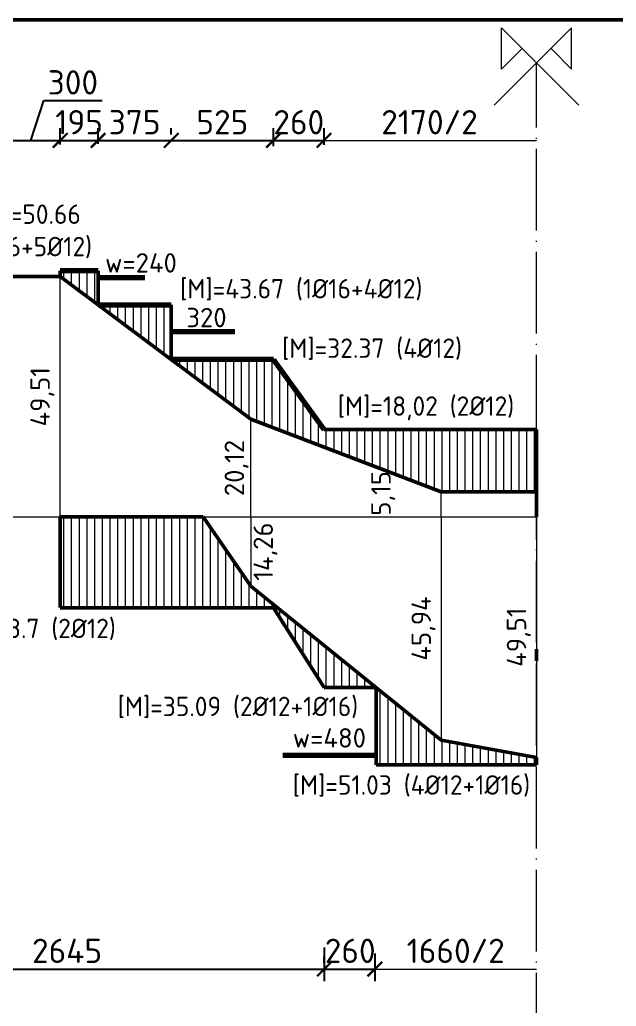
# Model space of a CAD drawing. Header units: millimetres. Extents: x 0 to 4970, y -594 to 1412.
# Drawn here: x 557.4 to 618.8, y -111.6 to -10 of the extents above; entities that cross this region are included whole.
import ezdxf

# ---------------------------------------------------------------- set-up
doc = ezdxf.new("R2010")
doc.units = ezdxf.units.MM
doc.header["$LTSCALE"] = 0.35
doc.header["$PDMODE"] = 3
doc.linetypes.add('ACAD_ISO04W100', pattern=[30, 24, -3, 0, -3])
doc.layers.get('0').update_dxf_attribs({"lineweight": 50})
for name, color, linetype, lineweight in [('Cot thep', 2, 'Continuous', 70), ('Cotthepcat', 3, 'Continuous', 70), ('DuongBaoBieuDo', 2, 'Continuous', 50), ('Kich Thuoc', 1, 'Continuous', 20), ('Ky Hieu', 4, 'Continuous', 20), ('Text', 40, 'Continuous', 20), ('Truc', 3, 'ACAD_ISO04W100', 20)]:
    doc.layers.add(name, color=color, linetype=linetype, lineweight=lineweight)
doc.styles.get("Standard").update_dxf_attribs({"font": 'isocpeur.ttf'})
doc.styles.add('VN', font='')
doc.styles.get('VN').set_extended_font_data('TCVN 7284')
doc.dimstyles.new('Dim50', dxfattribs={"dimtxt": 2.5, "dimasz": 1.5, "dimexe": 1.25, "dimexo": 0.625, "dimtad": 1, "dimlfac": 50, "dimtxsty": 'Standard', "dimblk": 'ARCHTICK', "dimcen": 2.5, "dimadec": 0, "dimazin": 0, "dimtfac": 1, "dimtmove": 0, "dimatfit": 3, "dimfxl": 1, "dimarcsym": 0})
doc.dimstyles.new('Dim50KT', dxfattribs={"dimtxt": 2.5, "dimasz": 1.5, "dimexe": 1.25, "dimexo": 0.625, "dimtad": 1, "dimlfac": 50, "dimtxsty": 'Standard', "dimblk": 'ARCHTICK', "dimcen": 2.5, "dimse1": 1, "dimse2": 1, "dimsd1": 1, "dimsd2": 1, "dimadec": 0, "dimazin": 0, "dimtfac": 1, "dimtmove": 0, "dimatfit": 3, "dimfxl": 1, "dimarcsym": 0})
doc.dimstyles.new('DimBDB2', dxfattribs={"dimtxt": 2, "dimasz": 1.5, "dimexe": 1.25, "dimexo": 0.625, "dimtad": 1, "dimlfac": 2, "dimtxsty": 'Standard', "dimblk": 'ARCHTICK', "dimcen": 2.5, "dimse1": 1, "dimse2": 1, "dimsd1": 1, "dimsd2": 1, "dimadec": 0, "dimazin": 0, "dimtfac": 1, "dimtmove": 0, "dimatfit": 3, "dimfxl": 1, "dimarcsym": 0})
pattern_1 = [(90, (-9e-13, -594), (-0.79375, 5e-17), [])]

# ---------------------------------------------------------------- blocks, each defined once
blk = doc.blocks.new('*D2297')
at = {"layer": 'Defpoints', "color": 0}
for p in [(561.59, -36.43), (561.59, -61.18), (561.59, -61.18)]:
    blk.add_point(p, dxfattribs=at)
at = {"layer": 'Kich Thuoc', "color": 0, "insert": (559.76, -48.81), "char_height": 2, "attachment_point": 5, "rotation": 90}
blk.add_mtext('49,51', dxfattribs=at)
blk = doc.blocks.new('_ArchTick')
at = {"color": 0, "linetype": 'ByBlock', "const_width": 0.15}
blk.add_lwpolyline([(-0.5, -0.5), (0.5, 0.5)], dxfattribs=at)
blk = doc.blocks.new('*D2298')
at = {"layer": 'Defpoints', "color": 0}
for p in [(581.19, -51.12), (581.19, -61.18), (581.56, -61.18)]:
    blk.add_point(p, dxfattribs=at)
at = {"layer": 'Kich Thuoc', "color": 0, "insert": (579.74, -56.15), "char_height": 2, "attachment_point": 5, "rotation": 90}
blk.add_mtext('20,12', dxfattribs=at)
blk = doc.blocks.new('*D2299')
at = {"layer": 'Defpoints', "color": 0}
for p in [(581.19, -61.18), (581.19, -68.31), (584.54, -68.31)]:
    blk.add_point(p, dxfattribs=at)
at = {"layer": 'Kich Thuoc', "color": 0, "insert": (582.71, -64.75), "char_height": 2, "attachment_point": 5, "rotation": 90}
blk.add_mtext('14,26', dxfattribs=at)
blk = doc.blocks.new('*D2212')
at = {"layer": 'Defpoints', "color": 0}
for p in [(602.62, -57.47), (596.65, -60.05), (602.62, -60.05)]:
    blk.add_point(p, dxfattribs=at)
at = {"layer": 'Kich Thuoc', "color": 0, "insert": (594.82, -58.76), "char_height": 2, "attachment_point": 5, "rotation": 90}
blk.add_mtext('5,15', dxfattribs=at)
blk = doc.blocks.new('*D2300')
at = {"layer": 'Defpoints', "color": 0}
for p in [(600.79, -61.18), (600.79, -84.15), (600.79, -84.15)]:
    blk.add_point(p, dxfattribs=at)
at = {"layer": 'Kich Thuoc', "color": 0, "insert": (598.96, -72.67), "char_height": 2, "attachment_point": 5, "rotation": 90}
blk.add_mtext('45,94', dxfattribs=at)
blk = doc.blocks.new('*D2301')
at = {"layer": 'Defpoints', "color": 0}
for p in [(610.59, -61.18), (610.59, -85.94), (610.59, -85.94)]:
    blk.add_point(p, dxfattribs=at)
at = {"layer": 'Kich Thuoc', "color": 0, "insert": (608.76, -73.56), "char_height": 2, "attachment_point": 5, "rotation": 90}
blk.add_mtext('49,51', dxfattribs=at)
blk = doc.blocks.new('*D2218')
at = {"layer": 'Defpoints', "color": 0}
for p in [(555.59, -22.55), (561.59, -22.42), (561.59, -23.17)]:
    blk.add_point(p, dxfattribs=at)
at = {"layer": 'Kich Thuoc', "color": 0, "lineweight": -2}
for p, q in [((558.59, -22.42), (559.9, -18.33)), ((559.9, -18.33), (565.9, -18.33)), ((555.59, -21.92), (555.59, -21.17)), ((561.59, -22.55), (561.59, -21.17)), ((555.59, -22.42), (561.59, -22.42))]:
    blk.add_line(p, q, dxfattribs=at)
at = {"layer": 'Kich Thuoc', "color": 0, "lineweight": -2, "xscale": 1.5, "yscale": 1.5, "zscale": 1.5, "rotation": 180}
blk.add_blockref('_ArchTick', (555.59, -22.42), dxfattribs=at)
at = {"layer": 'Kich Thuoc', "color": 0, "lineweight": -2, "xscale": 1.5, "yscale": 1.5, "zscale": 1.5}
blk.add_blockref('_ArchTick', (561.59, -22.42), dxfattribs=at)
at = {"layer": 'Kich Thuoc', "color": 0, "insert": (562.9, -16.45), "char_height": 2.5, "attachment_point": 5}
blk.add_mtext('300', dxfattribs=at)
blk = doc.blocks.new('*D2220')
at = {"layer": 'Defpoints', "color": 0}
for p in [(588.76, -104.87), (593.96, -105.5), (593.96, -107.72)]:
    blk.add_point(p, dxfattribs=at)
at = {"layer": 'Kich Thuoc', "color": 0, "lineweight": -2}
for p, q in [((588.76, -105.5), (588.76, -108.97)), ((593.96, -106.12), (593.96, -108.97)), ((588.76, -107.72), (593.96, -107.72))]:
    blk.add_line(p, q, dxfattribs=at)
at = {"layer": 'Kich Thuoc', "color": 0, "lineweight": -2, "xscale": 1.5, "yscale": 1.5, "zscale": 1.5, "rotation": 180}
blk.add_blockref('_ArchTick', (588.76, -107.72), dxfattribs=at)
at = {"layer": 'Kich Thuoc', "color": 0, "lineweight": -2, "xscale": 1.5, "yscale": 1.5, "zscale": 1.5}
blk.add_blockref('_ArchTick', (593.96, -107.72), dxfattribs=at)
at = {"layer": 'Kich Thuoc', "color": 0, "insert": (591.42, -105.85), "char_height": 2.5, "attachment_point": 5}
blk.add_mtext('260', dxfattribs=at)
blk = doc.blocks.new('*D2253')
at = {"layer": 'Defpoints', "color": 0}
for p in [(535.84, -107.72), (588.76, -107.72), (588.76, -107.72)]:
    blk.add_point(p, dxfattribs=at)
at = {"layer": 'Kich Thuoc', "color": 0, "lineweight": -2}
for p, q in [((535.84, -107.1), (535.84, -106.47)), ((588.76, -107.1), (588.76, -106.47)), ((535.84, -107.72), (588.76, -107.72))]:
    blk.add_line(p, q, dxfattribs=at)
at = {"layer": 'Kich Thuoc', "color": 0, "lineweight": -2, "xscale": 1.5, "yscale": 1.5, "zscale": 1.5, "rotation": 180}
blk.add_blockref('_ArchTick', (535.84, -107.72), dxfattribs=at)
at = {"layer": 'Kich Thuoc', "color": 0, "lineweight": -2, "xscale": 1.5, "yscale": 1.5, "zscale": 1.5}
blk.add_blockref('_ArchTick', (588.76, -107.72), dxfattribs=at)
at = {"layer": 'Kich Thuoc', "color": 0, "insert": (562.3, -105.85), "char_height": 2.5, "attachment_point": 5}
blk.add_mtext('2645', dxfattribs=at)
blk = doc.blocks.new('*D2182')
at = {"layer": 'Defpoints', "color": 0}
for p in [(565.49, -22.42), (561.59, -23.46), (565.49, -23.4)]:
    blk.add_point(p, dxfattribs=at)
at = {"layer": 'Kich Thuoc', "color": 0, "lineweight": -2}
for p, q in [((561.59, -22.83), (561.59, -21.17)), ((565.49, -22.78), (565.49, -21.17)), ((561.59, -22.42), (565.49, -22.42))]:
    blk.add_line(p, q, dxfattribs=at)
at = {"layer": 'Kich Thuoc', "color": 0, "lineweight": -2, "xscale": 1.5, "yscale": 1.5, "zscale": 1.5, "rotation": 180}
blk.add_blockref('_ArchTick', (561.59, -22.42), dxfattribs=at)
at = {"layer": 'Kich Thuoc', "color": 0, "lineweight": -2, "xscale": 1.5, "yscale": 1.5, "zscale": 1.5}
blk.add_blockref('_ArchTick', (565.49, -22.42), dxfattribs=at)
at = {"layer": 'Kich Thuoc', "color": 0, "insert": (563.54, -20.55), "char_height": 2.5, "attachment_point": 5}
blk.add_mtext('195', dxfattribs=at)
blk = doc.blocks.new('_None')
blk = doc.blocks.new('*D2183')
at = {"layer": 'Defpoints', "color": 0}
for p in [(565.49, -22.42), (573.01, -22.42), (573.01, -22.42)]:
    blk.add_point(p, dxfattribs=at)
at = {"layer": 'Kich Thuoc', "color": 0, "lineweight": -2}
for p, q in [((565.49, -21.8), (565.49, -21.17)), ((573.01, -21.8), (573.01, -21.17)), ((565.49, -22.42), (573.01, -22.42))]:
    blk.add_line(p, q, dxfattribs=at)
at = {"layer": 'Kich Thuoc', "color": 0, "lineweight": -2, "xscale": 1.5, "yscale": 1.5, "zscale": 1.5, "rotation": 180}
blk.add_blockref('_ArchTick', (565.49, -22.42), dxfattribs=at)
at = {"layer": 'Kich Thuoc', "color": 0, "lineweight": -2, "xscale": 1.5, "yscale": 1.5, "zscale": 1.5}
blk.add_blockref('_ArchTick', (573.01, -22.42), dxfattribs=at)
at = {"layer": 'Kich Thuoc', "color": 0, "insert": (569.25, -20.55), "char_height": 2.5, "attachment_point": 5}
blk.add_mtext('375', dxfattribs=at)
blk = doc.blocks.new('*D2184')
at = {"layer": 'Defpoints', "color": 0}
for p in [(573.01, -22.42), (583.53, -22.42), (583.53, -23.64)]:
    blk.add_point(p, dxfattribs=at)
at = {"layer": 'Kich Thuoc', "color": 0, "lineweight": -2}
for p, q in [((573.01, -21.8), (573.01, -21.17)), ((583.53, -23.02), (583.53, -21.17)), ((573.01, -22.42), (583.53, -22.42))]:
    blk.add_line(p, q, dxfattribs=at)
at = {"layer": 'Kich Thuoc', "color": 0, "lineweight": -2, "xscale": 1.5, "yscale": 1.5, "zscale": 1.5, "rotation": 180}
blk.add_blockref('_ArchTick', (573.01, -22.42), dxfattribs=at)
at = {"layer": 'Kich Thuoc', "color": 0, "lineweight": -2, "xscale": 1.5, "yscale": 1.5, "zscale": 1.5}
blk.add_blockref('_ArchTick', (583.53, -22.42), dxfattribs=at)
at = {"layer": 'Kich Thuoc', "color": 0, "insert": (578.27, -20.55), "char_height": 2.5, "attachment_point": 5}
blk.add_mtext('525', dxfattribs=at)
blk = doc.blocks.new('*D2185')
at = {"layer": 'Defpoints', "color": 0}
for p in [(583.53, -22.42), (588.73, -22.42), (588.73, -23.51)]:
    blk.add_point(p, dxfattribs=at)
at = {"layer": 'Kich Thuoc', "color": 0, "lineweight": -2}
for p, q in [((583.53, -21.8), (583.53, -21.17)), ((588.73, -22.88), (588.73, -21.17)), ((583.53, -22.42), (588.73, -22.42))]:
    blk.add_line(p, q, dxfattribs=at)
at = {"layer": 'Kich Thuoc', "color": 0, "lineweight": -2, "xscale": 1.5, "yscale": 1.5, "zscale": 1.5, "rotation": 180}
blk.add_blockref('_ArchTick', (583.53, -22.42), dxfattribs=at)
at = {"layer": 'Kich Thuoc', "color": 0, "lineweight": -2, "xscale": 1.5, "yscale": 1.5, "zscale": 1.5}
blk.add_blockref('_ArchTick', (588.73, -22.42), dxfattribs=at)
at = {"layer": 'Kich Thuoc', "color": 0, "insert": (586.13, -20.55), "char_height": 2.5, "attachment_point": 5}
blk.add_mtext('260', dxfattribs=at)
blk = doc.blocks.new('*D2189')
at = {"layer": 'Defpoints', "color": 0}
for p in [(567.5, -36.66), (572.3, -36.66), (572.3, -36.66)]:
    blk.add_point(p, dxfattribs=at)
at = {"layer": 'Kich Thuoc', "color": 0, "insert": (569.9, -35.03), "char_height": 2.5, "attachment_point": 5}
blk.add_mtext('{\\H0.8x;w=240}', dxfattribs=at)
blk = doc.blocks.new('*D2190')
at = {"layer": 'Defpoints', "color": 0}
for p in [(573.23, -42.28), (579.63, -42.28), (579.63, -42.28)]:
    blk.add_point(p, dxfattribs=at)
at = {"layer": 'Kich Thuoc', "color": 0, "insert": (576.64, -40.66), "char_height": 2.5, "attachment_point": 5}
blk.add_mtext('{\\H0.8x;320}', dxfattribs=at)
blk = doc.blocks.new('*D2192')
at = {"layer": 'Defpoints', "color": 0}
for p in [(584.48, -85.5), (594.08, -85.55), (594.08, -85.55)]:
    blk.add_point(p, dxfattribs=at)
at = {"layer": 'Kich Thuoc', "color": 0, "insert": (589.28, -83.93), "char_height": 2.5, "attachment_point": 5}
blk.add_mtext('{\\H0.8x;w=480}', dxfattribs=at)

msp = doc.modelspace()

# ---------------------------------------------------------------- hatches: boundary and pattern name
at = {"layer": 'Ky Hieu'}
h = msp.add_hatch(dxfattribs=at)
h.set_pattern_fill('LINE', color=256, scale=0.25, angle=90, style=0)
h.set_pattern_definition(pattern_1)
h.paths.add_polyline_path([(446.180673, -38.503132), (438.730863, -38.503132), (433.530863, -44.903132), (429.088741, -44.903132), (422.688741, -52.173132), (353.586868, -52.173132), (353.586868, -61.183132), (424.440868, -61.183132)])
h.paths.add_polyline_path([(451.586868, -32.863132), (451.586868, -32.533132), (446.21591, -32.533132), (446.21591, -38.466371)])
h.paths.add_polyline_path([(465.381231, -32.533132), (457.586868, -32.533132), (457.586868, -32.863132), (465.381231, -39.353132)])
h.paths.add_polyline_path([(473.127555, -39.353132), (465.381231, -39.353132), (473.127555, -45.803132)])
h.paths.add_polyline_path([(479.161251, -45.803132), (473.127555, -45.803132), (477.186868, -49.183132), (496.786868, -56.233132), (516.386868, -57.383132), (535.986868, -50.368132), (542.433497, -45.783132), (535.839276, -45.783132), (529.439276, -52.173132), (485.561251, -52.173132)])
h.paths.add_polyline_path([(551.474243, -39.353132), (542.433497, -39.353132), (542.433497, -45.783132)])
h.paths.add_polyline_path([(555.586868, -36.428132), (555.586868, -35.853132), (551.474243, -35.853132), (551.474243, -39.353132)])
h.paths.add_polyline_path([(565.488195, -35.853132), (561.586868, -35.853132), (561.586868, -36.428132), (565.488195, -39.353132)])
h.paths.add_polyline_path([(573.010754, -39.353132), (565.488195, -39.353132), (573.010754, -44.993132)])
h.paths.add_polyline_path([(583.527254, -44.993132), (573.010754, -44.993132), (581.186868, -51.123132), (600.786868, -58.608132), (610.586868, -58.608132), (610.586868, -52.173132), (588.727254, -52.173132)])
h = msp.add_hatch(dxfattribs=at)
h.set_pattern_fill('LINE', color=256, scale=0.25, angle=90, style=0)
h.set_pattern_definition(pattern_1)
h.paths.add_polyline_path([(353.586868, -61.183132), (353.586868, -70.533132), (357.947909, -70.533132), (363.147909, -78.733132), (366.947909, -78.733132)])
h.paths.add_polyline_path([(373.186868, -86.928132), (366.947909, -78.733132), (366.947909, -83.333132), (368.347909, -83.333132), (374.747909, -90.413132), (380.086464, -90.413132)])
h.paths.add_polyline_path([(380.086464, -90.413132), (380.086464, -97.353132), (412.814227, -97.353132), (412.814227, -90.413132), (412.386868, -90.888132), (395.236868, -97.223132), (392.786868, -96.828132)])
h.paths.add_polyline_path([(416.916866, -85.853132), (412.814227, -90.413132), (416.916866, -90.413132)])
h.paths.add_polyline_path([(429.088741, -78.733132), (433.530863, -78.733132), (438.730863, -70.533132), (451.586868, -70.533132), (451.586868, -61.183132), (436.886868, -61.183132), (431.986868, -69.103132), (416.916866, -85.853132), (422.688741, -85.853132)])
h.paths.add_polyline_path([(472.286868, -61.183132), (457.586868, -61.183132), (457.586868, -70.533132), (479.184752, -70.533132), (485.561251, -78.673132), (490.00606, -78.673132), (477.186868, -68.313132)])
h.paths.add_polyline_path([(496.786868, -84.153132), (490.00606, -78.673132), (490.00606, -86.693132), (523.167676, -86.693132), (523.167676, -78.673132), (516.386868, -84.153132), (506.586868, -85.938132)])
h.paths.add_polyline_path([(535.815775, -70.533132), (555.586868, -70.533132), (555.586868, -61.183132), (540.886868, -61.183132), (535.986868, -68.313132), (523.167676, -78.673132), (529.439276, -78.673132)])
h.paths.add_polyline_path([(576.286868, -61.183132), (561.586868, -61.183132), (561.586868, -70.542247), (583.527254, -70.533132), (588.727254, -78.733132), (594.082419, -78.733132), (581.186868, -68.308132)])
h.paths.add_polyline_path([(600.786868, -84.153132), (594.082419, -78.733132), (594.082419, -86.693132), (610.586868, -86.693132), (610.586868, -85.938132)])

# ---------------------------------------------------------------- linework, layer by layer
msp.add_lwpolyline([(20, -584), (830, -584), (830, -10), (20, -10)], close=True)
at = {"layer": 'Cot thep'}
for p, q in [((565.488195, -35.853132), (561.586868, -35.853132)), ((565.488195, -39.353132), (573.010754, -39.353132)), ((583.527254, -44.993132), (573.010754, -44.993132)), ((583.527254, -44.993132), (588.727254, -52.173132))]:
    msp.add_line(p, q, dxfattribs=at)
at = {"layer": 'Cotthepcat'}
for p, q in [((565.488195, -36.533093), (570.288195, -36.533093)), ((573.168713, -42.097935), (579.568713, -42.097935)), ((594.082419, -85.754376), (584.482419, -85.754376))]:
    msp.add_line(p, q, dxfattribs=at)
at = {"layer": 'DuongBaoBieuDo'}
for p, q in [((561.586868, -36.428132), (561.586868, -35.853132)), ((565.488195, -35.853132), (565.488195, -39.353132)), ((565.488195, -39.353132), (565.488195, -35.853132)), ((573.010754, -39.353132), (565.488195, -39.353132)), ((573.010754, -44.993132), (573.010754, -39.353132)), ((573.010754, -44.993132), (573.010754, -39.353132)), ((583.527254, -44.993132), (573.010754, -44.993132)), ((588.727254, -52.173132), (583.527254, -44.993132)), ((610.586868, -52.173132), (588.727254, -52.173132)), ((610.586868, -52.173132), (588.727254, -52.173132)), ((610.586868, -61.183132), (610.586868, -52.173132)), ((561.586868, -61.183132), (576.286868, -61.183132)), ((561.586868, -61.183132), (561.586868, -70.519329)), ((576.286868, -61.183132), (581.186868, -68.308132)), ((581.186868, -68.308132), (600.786868, -84.153132)), ((561.586868, -70.542247), (583.527254, -70.533132)), ((583.527254, -70.533132), (588.727254, -78.733132)), ((583.527254, -70.533132), (588.727254, -78.733132)), ((610.586868, -74.803827), (610.586868, -75.984827)), ((588.727254, -78.733132), (594.082419, -78.733132)), ((588.727254, -78.733132), (594.082419, -78.733132)), ((594.082419, -78.733132), (594.082419, -86.693132)), ((594.082419, -78.733132), (594.082419, -86.693132)), ((600.786868, -84.153132), (610.586868, -85.938132)), ((610.586868, -85.938132), (610.586868, -86.493132)), ((610.586868, -86.693132), (610.586868, -85.938132)), ((610.586868, -86.693132), (594.082419, -86.693132)), ((594.082419, -86.693132), (610.586868, -86.693132))]:
    msp.add_line(p, q, dxfattribs=at)
msp.add_lwpolyline([(610.586868, -58.608132), (600.786868, -58.608132), (581.186868, -51.123132), (561.586868, -36.428132), (555.586868, -36.428132), (535.986868, -50.368132), (516.386868, -57.383132), (496.786868, -56.233132), (477.186868, -49.183132), (457.586868, -32.863132), (451.586868, -32.863132), (424.440868, -61.183132), (353.586868, -61.183132)], dxfattribs=at)
at = {"layer": 'Kich Thuoc'}
for p, q in [((588.727254, -21.799471), (588.727254, -21.174471)), ((588.727254, -22.424471), (610.586868, -22.424471)), ((457.586868, -61.183132), (561.586868, -61.183132)), ((561.586868, -61.183132), (610.586868, -61.183132)), ((593.958721, -106.746742), (593.958721, -108.974637)), ((593.958721, -107.724637), (610.586868, -107.724637))]:
    msp.add_line(p, q, dxfattribs=at)
at = {"layer": 'Ky Hieu'}
for p, q in [((614.197302, -10.845715), (606.243728, -18.799289)), ((614.197302, -10.845715), (606.243728, -18.799289)), ((614.197302, -10.845715), (606.243728, -18.799289)), ((606.976435, -10.845715), (614.930009, -18.799289)), ((606.976435, -15.088355), (606.976435, -10.845715)), ((606.976435, -10.845715), (614.930009, -18.799289)), ((606.976435, -15.088355), (606.976435, -10.845715)), ((606.976435, -10.845715), (614.930009, -18.799289)), ((606.976435, -15.088355), (606.976435, -10.845715)), ((614.197302, -15.088355), (614.197302, -10.845715)), ((614.197302, -15.088355), (614.197302, -10.845715)), ((614.197302, -15.088355), (614.197302, -10.845715)), ((609.097755, -12.967035), (606.976435, -15.088355)), ((609.097755, -12.967035), (606.976435, -15.088355)), ((609.097755, -12.967035), (606.976435, -15.088355)), ((612.075982, -12.967035), (614.197302, -15.088355)), ((612.075982, -12.967035), (614.197302, -15.088355)), ((612.075982, -12.967035), (614.197302, -15.088355)), ((555.586868, -36.428132), (561.586868, -36.428132)), ((561.586868, -36.428132), (581.186868, -51.123132)), ((561.586868, -61.183132), (561.586868, -36.428132)), ((581.186868, -61.183132), (581.186868, -51.123132)), ((581.186868, -51.123132), (600.786868, -58.608132)), ((600.786868, -61.183132), (600.786868, -58.608132)), ((600.786868, -58.608132), (610.586868, -58.608132)), ((576.286868, -61.183132), (581.186868, -68.308132)), ((581.186868, -61.183132), (581.186868, -68.308132)), ((600.786868, -61.183132), (600.786868, -84.153132)), ((610.586868, -61.183132), (610.586868, -85.938132)), ((581.186868, -68.308132), (600.786868, -84.153132)), ((600.786868, -84.153132), (610.586868, -85.938132))]:
    msp.add_line(p, q, dxfattribs=at)
at = {"layer": 'Truc'}
msp.add_line((610.586868, -582.90184), (610.586868, -14.456148), dxfattribs=at)

# ---------------------------------------------------------------- block references
at = {"layer": 'Kich Thuoc', "xscale": 1.5, "yscale": 1.5, "zscale": 1.5, "rotation": 180}
for p in [(588.727254, -22.424471), (593.958721, -107.724637)]:
    msp.add_blockref('_ArchTick', p, dxfattribs=at)

# ---------------------------------------------------------------- texts
at = {"layer": 'Kich Thuoc', "char_height": 2.5, "attachment_point": 5}
for s, insert in [('2170/2', (599.57581, -20.549471)), ('1660/2', (602.272795, -105.849637))]:
    msp.add_mtext(s, dxfattribs=dict(at, insert=insert))
at = {"layer": 'Text', "char_height": 2, "attachment_point": 5, "style": 'VN'}
for s, insert, width in [('[M]=50.66 \\P(1%%C16+5%%C12)', (558.388574, -31.783016), 28.27522987), ('[M]=43.67 (1%%C16+4%%C12)', (586.389511, -37.790991), 29.43407682), ('[M]=32.37 (4%%C12)', (593.66919, -43.911685), 25.39258629), ('[M]=18,02 (2%%C12)', (599.217258, -50.002173), 22.35006045), ('[M]=18.7 (2%%C12)', (558.920477, -72.75931), 19.26105527), ('[M]=35.09 (2%%C12+1%%C16)', (579.871797, -80.791519), 27.64827517), ('[M]=51.03 (4%%C12+1%%C16)', (597.723594, -88.876807), 26.07359494)]:
    msp.add_mtext(s, dxfattribs=dict(at, insert=insert, width=width))

# ---------------------------------------------------------------- dimensions: what is measured, and where the dimension line sits
at = {"layer": 'Kich Thuoc'}
for base, p1, p2, override, picture, middle in [((561.586868, -22.424471), (555.586868, -22.549471), (561.586868, -23.174471), {"dimtmove": 1}, '*D2218', (560.524013, -18.329055)), ((588.727254, -22.424471), (583.527254, -22.424471), (588.727254, -23.50699), {"dimldrblk": 'None'}, '*D2185', (586.127254, -22.424471)), ((593.958721, -107.724637), (588.758721, -104.871742), (593.958721, -105.496742), {"dimtmove": 1}, '*D2220', (591.419485, -107.724637))]:
    dim = msp.add_linear_dim(base=base, p1=p1, p2=p2, dimstyle='Dim50', override=override, dxfattribs=at)
    dim.commit()
    dim.dimension.update_dxf_attribs({"geometry": picture, "text_midpoint": middle, "dimtype": 160})
for base, p1, p2, text, picture, middle in [((565.488195, -22.424471), (561.586868, -23.458751), (565.488195, -23.404713), '195', '*D2182', (563.537532, -22.424471)), ((573.010754, -22.424471), (565.488195, -22.424471), (573.010754, -22.424471), '375', '*D2183', (569.249475, -22.424471))]:
    dim = msp.add_linear_dim(base=base, p1=p1, p2=p2, text=text, dimstyle='Dim50', override={"dimldrblk": 'None'}, dxfattribs=at)
    dim.commit()
    dim.dimension.update_dxf_attribs({"geometry": picture, "text_midpoint": middle, "dimtype": 160})
dim = msp.add_linear_dim(base=(583.527254, -22.424471), p1=(573.010754, -22.424471), p2=(583.527254, -23.643794), text='525', dimstyle='Dim50', override={"dimldrblk": 'None'}, dxfattribs=at)
dim.commit()
dim.dimension.update_dxf_attribs({"geometry": '*D2184', "text_midpoint": (578.269004, -20.549471)})
for base, p1, p2, text, picture, middle in [((572.295287, -36.656879), (567.495287, -36.656879), (572.295287, -36.656879), '{\\H0.8x;w=<>}', '*D2189', (569.895287, -36.656879)), ((579.628825, -42.284669), (573.228825, -42.284669), (579.628825, -42.284669), '{\\H0.8x;<>}', '*D2190', (576.638912, -42.284669))]:
    dim = msp.add_linear_dim(base=base, p1=p1, p2=p2, text=text, dimstyle='Dim50KT', dxfattribs=at)
    dim.commit()
    dim.dimension.update_dxf_attribs({"geometry": picture, "text_midpoint": middle, "dimtype": 160})
for base, p1, p2, picture, middle in [((561.586868, -61.183132), (561.586868, -36.428132), (561.586868, -61.183132), '*D2297', (559.761868, -48.805632)), ((581.564478, -61.183132), (581.186868, -51.123132), (581.186868, -61.183132), '*D2298', (579.739478, -56.153132)), ((600.786868, -84.153132), (600.786868, -61.183132), (600.786868, -84.153132), '*D2300', (598.961868, -72.668132)), ((610.586868, -85.938132), (610.586868, -61.183132), (610.586868, -85.938132), '*D2301', (608.761868, -73.560632))]:
    dim = msp.add_linear_dim(base=base, p1=p1, p2=p2, angle=90, dimstyle='DimBDB2', dxfattribs=at)
    dim.commit()
    dim.dimension.update_dxf_attribs({"geometry": picture, "text_midpoint": middle})
dim = msp.add_linear_dim(base=(596.647339, -60.046313), p1=(602.620593, -57.471313), p2=(602.620593, -60.046313), angle=90, dimstyle='DimBDB2', dxfattribs=at)
dim.commit()
dim.dimension.update_dxf_attribs({"geometry": '*D2212', "text_midpoint": (596.647339, -58.758813), "dimtype": 160})
dim = msp.add_linear_dim(base=(584.537114, -68.308132), p1=(581.186868, -61.183132), p2=(581.186868, -68.308132), angle=90, text='14,26', dimstyle='DimBDB2', dxfattribs=at)
dim.commit()
dim.dimension.update_dxf_attribs({"geometry": '*D2299', "text_midpoint": (584.537114, -64.745632), "dimtype": 160})
for base, p1, p2, text, dimstyle, picture, middle in [((594.082419, -85.552882), (584.482419, -85.499293), (594.082419, -85.552882), '{\\H0.8x;w=<>}', 'Dim50KT', '*D2192', (589.282419, -83.927882)), ((588.758721, -107.724637), (535.839276, -107.724637), (588.758721, -107.724637), '2645', 'Dim50', '*D2253', (562.298998, -105.849637))]:
    dim = msp.add_linear_dim(base=base, p1=p1, p2=p2, text=text, dimstyle=dimstyle, dxfattribs=at)
    dim.commit()
    dim.dimension.update_dxf_attribs({"geometry": picture, "text_midpoint": middle})

doc.saveas('drawing.dxf')
